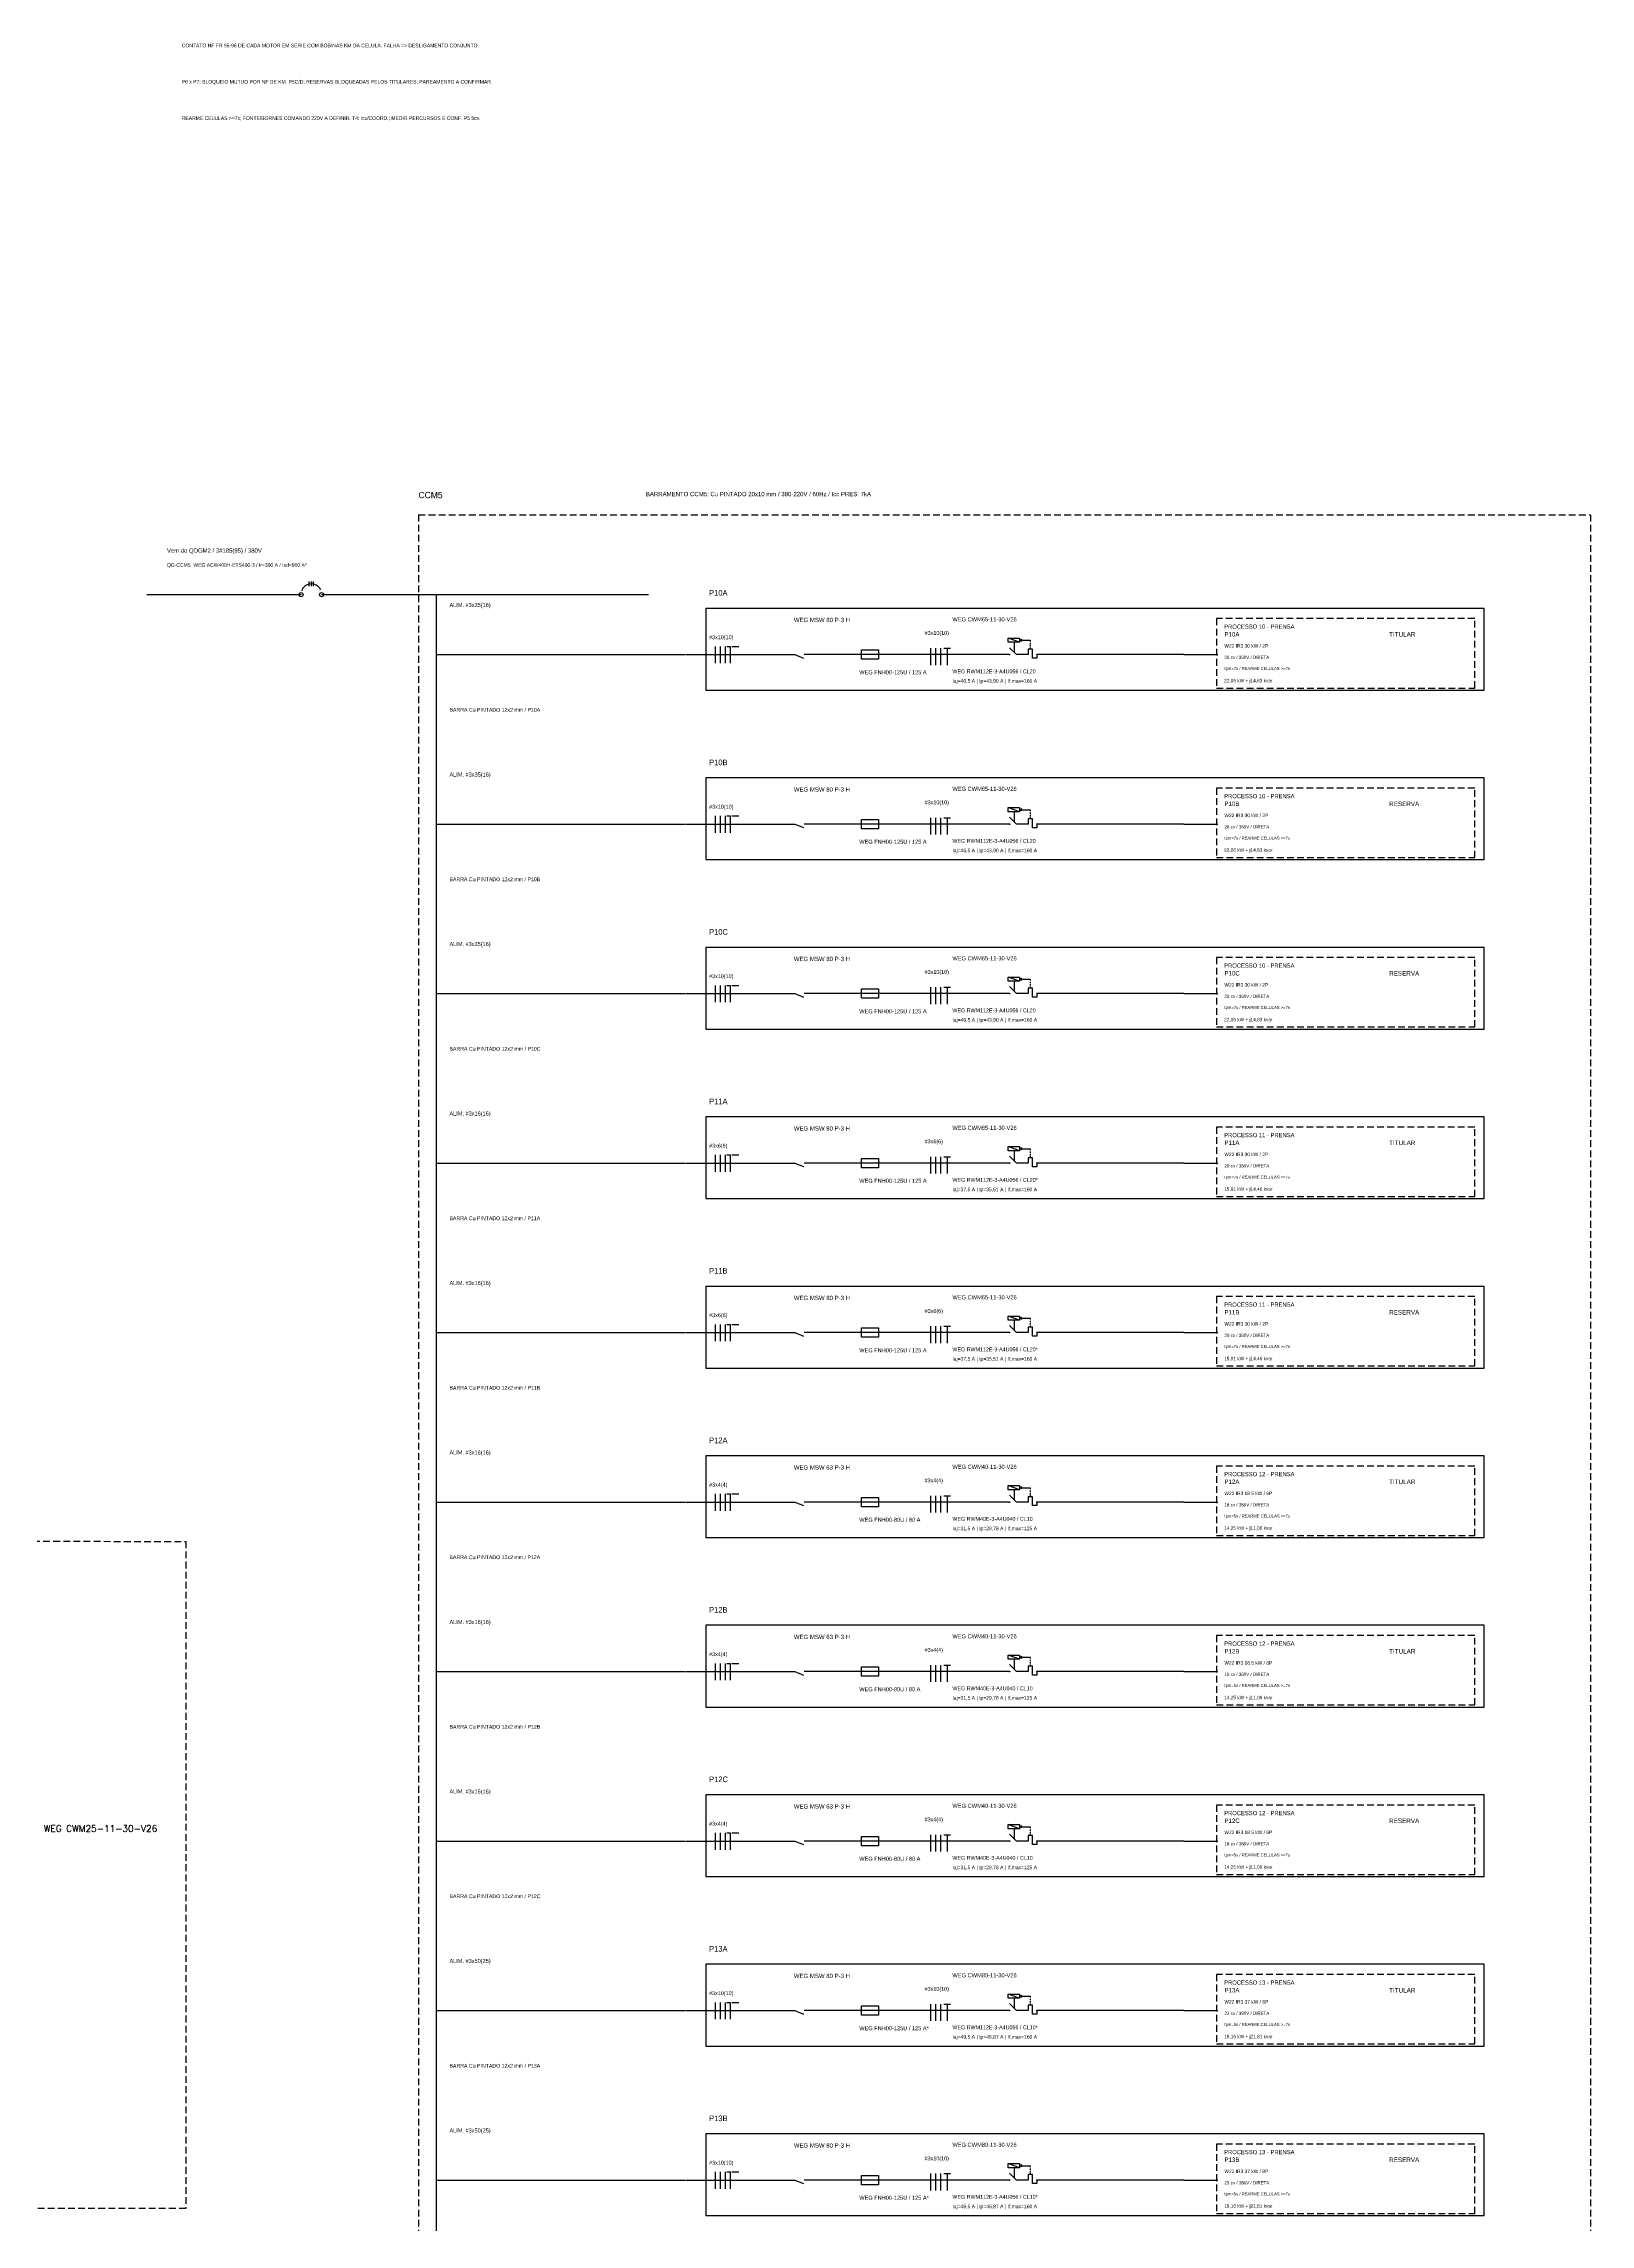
# Model space of a CAD drawing. Extents: x -646 to 641, y -554 to 322.
# Drawn here: x 87.9 to 145.4, y -71.8 to 9.3 of the extents above; entities that cross this region are included whole.
import ezdxf

# ---------------------------------------------------------------- set-up
doc = ezdxf.new("R2010")
doc.units = 0
doc.header["$MEASUREMENT"] = 0
doc.linetypes.add('HIDDEN', pattern=[0.375, 0.25, -0.125])
for name, color, linetype in [('_ELT_UNIFILAR_DETALHES', 1, 'Continuous'), ('_ELT_UNIFILAR_PROC_TEXTO', 1, 'Continuous'), ('ELET_TRIFILAR_TEXTO', 4, 'Continuous'), ('ELET_UNIFILAR_TEXTO', 4, 'Continuous'), ('ELT_UNIFILAR_DESENHO', 5, 'Continuous')]:
    doc.layers.add(name, color=color, linetype=linetype)
doc.layers.add('ELET_TRIFILAR_DESENHO', color=5, linetype='Continuous', plot=False)
doc.styles.add('ROMANS', font='romans')

msp = doc.modelspace()

# ---------------------------------------------------------------- linework, layer by layer
at = {"layer": '_ELT_UNIFILAR_DETALHES', "linetype": 'HIDDEN'}
for p, q in [((141.102, -12.11), (131.502, -12.11)), ((131.502, -12.11), (131.502, -14.69)), ((141.102, -14.69), (141.102, -12.11)), ((131.502, -14.69), (141.102, -14.69)), ((141.102, -18.41), (131.502, -18.41)), ((131.502, -18.41), (131.502, -20.99)), ((141.102, -20.99), (141.102, -18.41)), ((131.502, -20.99), (141.102, -20.99)), ((141.102, -24.71), (131.502, -24.71)), ((131.502, -24.71), (131.502, -27.29)), ((141.102, -27.29), (141.102, -24.71)), ((131.502, -27.29), (141.102, -27.29)), ((141.102, -31.01), (131.502, -31.01)), ((131.502, -31.01), (131.502, -33.59)), ((141.102, -33.59), (141.102, -31.01)), ((131.502, -33.59), (141.102, -33.59)), ((141.102, -37.31), (131.502, -37.31)), ((131.502, -37.31), (131.502, -39.89)), ((141.102, -39.89), (141.102, -37.31)), ((131.502, -39.89), (141.102, -39.89)), ((141.102, -43.61), (131.502, -43.61)), ((131.502, -43.61), (131.502, -46.19)), ((141.102, -46.19), (141.102, -43.61)), ((131.502, -46.19), (141.102, -46.19)), ((141.102, -49.91), (131.502, -49.91)), ((131.502, -49.91), (131.502, -52.49)), ((141.102, -52.49), (141.102, -49.91)), ((131.502, -52.49), (141.102, -52.49)), ((141.102, -56.21), (131.502, -56.21)), ((131.502, -56.21), (131.502, -58.79)), ((141.102, -58.79), (141.102, -56.21)), ((131.502, -58.79), (141.102, -58.79)), ((141.102, -62.51), (131.502, -62.51)), ((131.502, -62.51), (131.502, -65.09)), ((141.102, -65.09), (141.102, -62.51)), ((131.502, -65.09), (141.102, -65.09)), ((141.102, -68.81), (131.502, -68.81)), ((131.502, -68.81), (131.502, -71.39)), ((141.102, -71.39), (141.102, -68.81)), ((131.502, -71.39), (141.102, -71.39))]:
    msp.add_line(p, q, dxfattribs=at)
at = {"layer": 'ELET_TRIFILAR_DESENHO', "linetype": 'HIDDEN'}
for q in [(145.4, -8.25), (101.85, -139.2)]:
    msp.add_line((101.85, -8.25), q, dxfattribs=at)
msp.add_lwpolyline([(50.778, -46.352), (93.2, -46.412), (93.2, -71.208), (50.778, -71.23)], close=True, dxfattribs=at)
at = {"layer": 'ELT_UNIFILAR_DESENHO', "linetype": 'HIDDEN'}
msp.add_line((145.4, -8.25), (145.4, -139.2), dxfattribs=at)
at = {"layer": 'ELT_UNIFILAR_DESENHO'}
for p, q in [((91.752, -11.22), (97.486, -11.22)), ((97.791, -10.91), (97.791, -10.732)), ((97.791, -10.91), (97.791, -10.732)), ((97.867, -10.91), (97.867, -10.732)), ((97.867, -10.91), (97.867, -10.732)), ((97.944, -10.91), (97.944, -10.732)), ((97.944, -10.91), (97.944, -10.732)), ((98.249, -11.22), (102.5, -11.22)), ((102.5, -11.22), (102.5, -138.2)), ((102.5, -11.22), (110.4, -11.22)), ((124.18, -12.991), (123.759, -12.837)), ((124.268, -12.883), (124.18, -12.915)), ((124.18, -12.915), (124.268, -12.946)), ((124.268, -12.915), (124.268, -12.883)), ((124.268, -12.915), (124.585, -12.915)), ((124.268, -12.946), (124.268, -12.915)), ((124.585, -12.915), (124.585, -12.965)), ((102.5, -13.45), (106.23, -13.45)), ((106.23, -13.45), (107.69, -13.45)), ((107.69, -13.45), (111.77, -13.45)), ((111.802, -13.45), (115.838, -13.45)), ((112.872, -13.146), (112.872, -13.77)), ((113.06, -13.146), (113.06, -13.77)), ((113.247, -13.146), (113.247, -13.77)), ((113.312, -13.146), (113.436, -13.146)), ((113.436, -13.146), (113.436, -13.77)), ((113.498, -13.146), (113.748, -13.146)), ((123.812, -13.45), (116.179, -13.45)), ((120.872, -13.211), (120.872, -13.836)), ((121.059, -13.211), (121.059, -13.836)), ((121.246, -13.211), (121.246, -13.836)), ((121.37, -13.211), (121.62, -13.211)), ((121.495, -13.211), (121.495, -13.836)), ((124.076, -13.45), (123.812, -13.191)), ((123.98, -12.991), (123.98, -13.357)), ((124.506, -13.45), (124.076, -13.45)), ((124.669, -13.248), (124.506, -13.248)), ((124.506, -13.248), (124.506, -13.45)), ((124.585, -13.016), (124.585, -13.067)), ((124.585, -13.101), (124.585, -13.151)), ((124.585, -13.183), (124.585, -13.234)), ((124.669, -13.582), (124.669, -13.248)), ((124.831, -13.582), (124.669, -13.582)), ((130.295, -13.45), (124.831, -13.45)), ((124.831, -13.45), (124.831, -13.582)), ((130.295, -13.45), (131.552, -13.45)), ((112.872, -19.446), (112.872, -20.07)), ((113.06, -19.446), (113.06, -20.07)), ((113.247, -19.446), (113.247, -20.07)), ((113.312, -19.446), (113.436, -19.446)), ((113.436, -19.446), (113.436, -20.07)), ((113.498, -19.446), (113.748, -19.446)), ((124.18, -19.291), (123.759, -19.137)), ((123.98, -19.291), (123.98, -19.657)), ((124.268, -19.183), (124.18, -19.215)), ((124.18, -19.215), (124.268, -19.246)), ((124.268, -19.215), (124.268, -19.183)), ((124.268, -19.215), (124.585, -19.215)), ((124.268, -19.246), (124.268, -19.215)), ((124.585, -19.215), (124.585, -19.265)), ((124.585, -19.316), (124.585, -19.367)), ((124.585, -19.401), (124.585, -19.451)), ((102.5, -19.75), (106.23, -19.75)), ((106.23, -19.75), (107.69, -19.75)), ((107.69, -19.75), (111.77, -19.75)), ((111.802, -19.75), (115.838, -19.75)), ((123.812, -19.75), (116.179, -19.75)), ((120.872, -19.511), (120.872, -20.136)), ((121.059, -19.511), (121.059, -20.136)), ((121.246, -19.511), (121.246, -20.136)), ((121.37, -19.511), (121.62, -19.511)), ((121.495, -19.511), (121.495, -20.136)), ((124.076, -19.75), (123.812, -19.491)), ((124.506, -19.75), (124.076, -19.75)), ((124.669, -19.548), (124.506, -19.548)), ((124.506, -19.548), (124.506, -19.75)), ((124.585, -19.483), (124.585, -19.534)), ((124.669, -19.882), (124.669, -19.548)), ((124.831, -19.882), (124.669, -19.882)), ((130.295, -19.75), (124.831, -19.75)), ((124.831, -19.75), (124.831, -19.882)), ((130.295, -19.75), (131.552, -19.75)), ((112.872, -25.746), (112.872, -26.37)), ((113.06, -25.746), (113.06, -26.37)), ((113.247, -25.746), (113.247, -26.37)), ((113.312, -25.746), (113.436, -25.746)), ((113.436, -25.746), (113.436, -26.37)), ((113.498, -25.746), (113.748, -25.746)), ((120.872, -25.811), (120.872, -26.436)), ((121.059, -25.811), (121.059, -26.436)), ((121.246, -25.811), (121.246, -26.436)), ((121.37, -25.811), (121.62, -25.811)), ((121.495, -25.811), (121.495, -26.436)), ((124.18, -25.591), (123.759, -25.437)), ((124.076, -26.05), (123.812, -25.791)), ((123.98, -25.591), (123.98, -25.957)), ((124.268, -25.483), (124.18, -25.515)), ((124.18, -25.515), (124.268, -25.546)), ((124.268, -25.515), (124.268, -25.483)), ((124.268, -25.515), (124.585, -25.515)), ((124.268, -25.546), (124.268, -25.515)), ((124.669, -25.848), (124.506, -25.848)), ((124.506, -25.848), (124.506, -26.05)), ((124.585, -25.515), (124.585, -25.565)), ((124.585, -25.616), (124.585, -25.667)), ((124.585, -25.701), (124.585, -25.751)), ((124.585, -25.783), (124.585, -25.834)), ((124.669, -26.182), (124.669, -25.848)), ((102.5, -26.05), (106.23, -26.05)), ((106.23, -26.05), (107.69, -26.05)), ((107.69, -26.05), (111.77, -26.05)), ((111.802, -26.05), (115.838, -26.05)), ((123.812, -26.05), (116.179, -26.05)), ((124.506, -26.05), (124.076, -26.05)), ((124.831, -26.182), (124.669, -26.182)), ((130.295, -26.05), (124.831, -26.05)), ((124.831, -26.05), (124.831, -26.182)), ((130.295, -26.05), (131.552, -26.05)), ((102.5, -32.35), (106.23, -32.35)), ((106.23, -32.35), (107.69, -32.35)), ((107.69, -32.35), (111.77, -32.35)), ((111.802, -32.35), (115.838, -32.35)), ((112.872, -32.046), (112.872, -32.67)), ((113.06, -32.046), (113.06, -32.67)), ((113.247, -32.046), (113.247, -32.67)), ((113.312, -32.046), (113.436, -32.046)), ((113.436, -32.046), (113.436, -32.67)), ((113.498, -32.046), (113.748, -32.046)), ((123.812, -32.35), (116.179, -32.35)), ((120.872, -32.111), (120.872, -32.736)), ((121.059, -32.111), (121.059, -32.736)), ((121.246, -32.111), (121.246, -32.736)), ((121.37, -32.111), (121.62, -32.111)), ((121.495, -32.111), (121.495, -32.736)), ((124.18, -31.891), (123.759, -31.737)), ((124.076, -32.35), (123.812, -32.091)), ((123.98, -31.891), (123.98, -32.257)), ((124.506, -32.35), (124.076, -32.35)), ((124.268, -31.783), (124.18, -31.815)), ((124.18, -31.815), (124.268, -31.846)), ((124.268, -31.815), (124.268, -31.783)), ((124.268, -31.815), (124.585, -31.815)), ((124.268, -31.846), (124.268, -31.815)), ((124.669, -32.148), (124.506, -32.148)), ((124.506, -32.148), (124.506, -32.35)), ((124.585, -31.815), (124.585, -31.865)), ((124.585, -31.916), (124.585, -31.967)), ((124.585, -32.001), (124.585, -32.051)), ((124.585, -32.083), (124.585, -32.134)), ((124.669, -32.482), (124.669, -32.148)), ((130.295, -32.35), (124.831, -32.35)), ((124.831, -32.35), (124.831, -32.482)), ((130.295, -32.35), (131.552, -32.35)), ((124.831, -32.482), (124.669, -32.482)), ((124.18, -38.191), (123.759, -38.037)), ((124.268, -38.083), (124.18, -38.115)), ((124.268, -38.115), (124.268, -38.083)), ((102.5, -38.65), (106.23, -38.65)), ((106.23, -38.65), (107.69, -38.65)), ((107.69, -38.65), (111.77, -38.65)), ((111.802, -38.65), (115.838, -38.65)), ((112.872, -38.346), (112.872, -38.97)), ((113.06, -38.346), (113.06, -38.97)), ((113.247, -38.346), (113.247, -38.97)), ((113.312, -38.346), (113.436, -38.346)), ((113.436, -38.346), (113.436, -38.97)), ((113.498, -38.346), (113.748, -38.346)), ((123.812, -38.65), (116.179, -38.65)), ((120.872, -38.411), (120.872, -39.036)), ((121.059, -38.411), (121.059, -39.036)), ((121.246, -38.411), (121.246, -39.036)), ((121.37, -38.411), (121.62, -38.411)), ((121.495, -38.411), (121.495, -39.036)), ((124.076, -38.65), (123.812, -38.391)), ((123.98, -38.191), (123.98, -38.557)), ((124.506, -38.65), (124.076, -38.65)), ((124.18, -38.115), (124.268, -38.146)), ((124.268, -38.115), (124.585, -38.115)), ((124.268, -38.146), (124.268, -38.115)), ((124.669, -38.448), (124.506, -38.448)), ((124.506, -38.448), (124.506, -38.65)), ((124.585, -38.115), (124.585, -38.165)), ((124.585, -38.216), (124.585, -38.267)), ((124.585, -38.301), (124.585, -38.351)), ((124.585, -38.383), (124.585, -38.434)), ((124.669, -38.782), (124.669, -38.448)), ((124.831, -38.782), (124.669, -38.782)), ((130.295, -38.65), (124.831, -38.65)), ((124.831, -38.65), (124.831, -38.782)), ((130.295, -38.65), (131.552, -38.65)), ((124.18, -44.491), (123.759, -44.337)), ((123.98, -44.491), (123.98, -44.857)), ((124.268, -44.383), (124.18, -44.415)), ((124.18, -44.415), (124.268, -44.446)), ((124.268, -44.415), (124.268, -44.383)), ((124.268, -44.415), (124.585, -44.415)), ((124.268, -44.446), (124.268, -44.415)), ((124.585, -44.415), (124.585, -44.465)), ((124.585, -44.516), (124.585, -44.567)), ((102.5, -44.95), (106.23, -44.95)), ((106.23, -44.95), (107.69, -44.95)), ((107.69, -44.95), (111.77, -44.95)), ((111.802, -44.95), (115.838, -44.95)), ((112.872, -44.646), (112.872, -45.27)), ((113.06, -44.646), (113.06, -45.27)), ((113.247, -44.646), (113.247, -45.27)), ((113.312, -44.646), (113.436, -44.646)), ((113.436, -44.646), (113.436, -45.27)), ((113.498, -44.646), (113.748, -44.646)), ((123.812, -44.95), (116.179, -44.95)), ((120.872, -44.711), (120.872, -45.336)), ((121.059, -44.711), (121.059, -45.336)), ((121.246, -44.711), (121.246, -45.336)), ((121.37, -44.711), (121.62, -44.711)), ((121.495, -44.711), (121.495, -45.336)), ((124.076, -44.95), (123.812, -44.691)), ((124.506, -44.95), (124.076, -44.95)), ((124.669, -44.748), (124.506, -44.748)), ((124.506, -44.748), (124.506, -44.95)), ((124.585, -44.601), (124.585, -44.651)), ((124.585, -44.683), (124.585, -44.734)), ((124.669, -45.082), (124.669, -44.748)), ((124.831, -45.082), (124.669, -45.082)), ((130.295, -44.95), (124.831, -44.95)), ((124.831, -44.95), (124.831, -45.082)), ((130.295, -44.95), (131.552, -44.95)), ((112.872, -50.946), (112.872, -51.57)), ((113.06, -50.946), (113.06, -51.57)), ((113.247, -50.946), (113.247, -51.57)), ((113.312, -50.946), (113.436, -50.946)), ((113.436, -50.946), (113.436, -51.57)), ((113.498, -50.946), (113.748, -50.946)), ((120.872, -51.011), (120.872, -51.636)), ((121.059, -51.011), (121.059, -51.636)), ((121.246, -51.011), (121.246, -51.636)), ((121.37, -51.011), (121.62, -51.011)), ((121.495, -51.011), (121.495, -51.636)), ((124.18, -50.791), (123.759, -50.637)), ((124.076, -51.25), (123.812, -50.991)), ((123.98, -50.791), (123.98, -51.157)), ((124.268, -50.683), (124.18, -50.715)), ((124.18, -50.715), (124.268, -50.746)), ((124.268, -50.715), (124.268, -50.683)), ((124.268, -50.715), (124.585, -50.715)), ((124.268, -50.746), (124.268, -50.715)), ((124.669, -51.048), (124.506, -51.048)), ((124.506, -51.048), (124.506, -51.25)), ((124.585, -50.715), (124.585, -50.765)), ((124.585, -50.816), (124.585, -50.867)), ((124.585, -50.901), (124.585, -50.951)), ((124.585, -50.983), (124.585, -51.034)), ((124.669, -51.382), (124.669, -51.048)), ((102.5, -51.25), (106.23, -51.25)), ((106.23, -51.25), (107.69, -51.25)), ((107.69, -51.25), (111.77, -51.25)), ((111.802, -51.25), (115.838, -51.25)), ((123.812, -51.25), (116.179, -51.25)), ((124.506, -51.25), (124.076, -51.25)), ((124.831, -51.382), (124.669, -51.382)), ((130.295, -51.25), (124.831, -51.25)), ((124.831, -51.25), (124.831, -51.382)), ((130.295, -51.25), (131.552, -51.25)), ((102.5, -57.55), (106.23, -57.55)), ((106.23, -57.55), (107.69, -57.55)), ((107.69, -57.55), (111.77, -57.55)), ((111.802, -57.55), (115.838, -57.55)), ((112.872, -57.246), (112.872, -57.87)), ((113.06, -57.246), (113.06, -57.87)), ((113.247, -57.246), (113.247, -57.87)), ((113.312, -57.246), (113.436, -57.246)), ((113.436, -57.246), (113.436, -57.87)), ((113.498, -57.246), (113.748, -57.246)), ((123.812, -57.55), (116.179, -57.55)), ((120.872, -57.311), (120.872, -57.936)), ((121.059, -57.311), (121.059, -57.936)), ((121.246, -57.311), (121.246, -57.936)), ((121.37, -57.311), (121.62, -57.311)), ((121.495, -57.311), (121.495, -57.936)), ((124.18, -57.091), (123.759, -56.937)), ((124.076, -57.55), (123.812, -57.291)), ((123.98, -57.091), (123.98, -57.457)), ((124.506, -57.55), (124.076, -57.55)), ((124.268, -56.983), (124.18, -57.015)), ((124.18, -57.015), (124.268, -57.046)), ((124.268, -57.015), (124.268, -56.983)), ((124.268, -57.015), (124.585, -57.015)), ((124.268, -57.046), (124.268, -57.015)), ((124.669, -57.348), (124.506, -57.348)), ((124.506, -57.348), (124.506, -57.55)), ((124.585, -57.015), (124.585, -57.065)), ((124.585, -57.116), (124.585, -57.167)), ((124.585, -57.201), (124.585, -57.251)), ((124.585, -57.283), (124.585, -57.334)), ((124.669, -57.682), (124.669, -57.348)), ((130.295, -57.55), (124.831, -57.55)), ((124.831, -57.55), (124.831, -57.682)), ((130.295, -57.55), (131.552, -57.55)), ((124.831, -57.682), (124.669, -57.682)), ((102.5, -63.85), (106.23, -63.85)), ((106.23, -63.85), (107.69, -63.85)), ((107.69, -63.85), (111.77, -63.85)), ((111.802, -63.85), (115.838, -63.85)), ((112.872, -63.546), (112.872, -64.17)), ((113.06, -63.546), (113.06, -64.17)), ((113.247, -63.546), (113.247, -64.17)), ((113.312, -63.546), (113.436, -63.546)), ((113.436, -63.546), (113.436, -64.17)), ((113.498, -63.546), (113.748, -63.546)), ((123.812, -63.85), (116.179, -63.85)), ((120.872, -63.611), (120.872, -64.236)), ((121.059, -63.611), (121.059, -64.236)), ((121.246, -63.611), (121.246, -64.236)), ((121.37, -63.611), (121.62, -63.611)), ((121.495, -63.611), (121.495, -64.236)), ((124.18, -63.391), (123.759, -63.237)), ((124.076, -63.85), (123.812, -63.591)), ((123.98, -63.391), (123.98, -63.757)), ((124.506, -63.85), (124.076, -63.85)), ((124.268, -63.283), (124.18, -63.315)), ((124.18, -63.315), (124.268, -63.346)), ((124.268, -63.315), (124.268, -63.283)), ((124.268, -63.315), (124.585, -63.315)), ((124.268, -63.346), (124.268, -63.315)), ((124.669, -63.648), (124.506, -63.648)), ((124.506, -63.648), (124.506, -63.85)), ((124.585, -63.315), (124.585, -63.365)), ((124.585, -63.416), (124.585, -63.467)), ((124.585, -63.501), (124.585, -63.551)), ((124.585, -63.583), (124.585, -63.634)), ((124.669, -63.982), (124.669, -63.648)), ((124.831, -63.982), (124.669, -63.982)), ((130.295, -63.85), (124.831, -63.85)), ((124.831, -63.85), (124.831, -63.982)), ((130.295, -63.85), (131.552, -63.85)), ((124.18, -69.691), (123.759, -69.537)), ((123.98, -69.691), (123.98, -70.057)), ((124.268, -69.583), (124.18, -69.615)), ((124.18, -69.615), (124.268, -69.646)), ((124.268, -69.615), (124.268, -69.583)), ((124.268, -69.615), (124.585, -69.615)), ((124.268, -69.646), (124.268, -69.615)), ((124.585, -69.615), (124.585, -69.665)), ((102.5, -70.15), (106.23, -70.15)), ((106.23, -70.15), (107.69, -70.15)), ((107.69, -70.15), (111.77, -70.15)), ((111.802, -70.15), (115.838, -70.15)), ((112.872, -69.846), (112.872, -70.47)), ((113.06, -69.846), (113.06, -70.47)), ((113.247, -69.846), (113.247, -70.47)), ((113.312, -69.846), (113.436, -69.846)), ((113.436, -69.846), (113.436, -70.47)), ((113.498, -69.846), (113.748, -69.846)), ((123.812, -70.15), (116.179, -70.15)), ((120.872, -69.911), (120.872, -70.536)), ((121.059, -69.911), (121.059, -70.536)), ((121.246, -69.911), (121.246, -70.536)), ((121.37, -69.911), (121.62, -69.911)), ((121.495, -69.911), (121.495, -70.536)), ((124.076, -70.15), (123.812, -69.891)), ((124.506, -70.15), (124.076, -70.15)), ((124.669, -69.948), (124.506, -69.948)), ((124.506, -69.948), (124.506, -70.15)), ((124.585, -69.716), (124.585, -69.767)), ((124.585, -69.801), (124.585, -69.851)), ((124.585, -69.883), (124.585, -69.934)), ((124.669, -70.282), (124.669, -69.948)), ((124.831, -70.282), (124.669, -70.282)), ((130.295, -70.15), (124.831, -70.15)), ((124.831, -70.15), (124.831, -70.282)), ((130.295, -70.15), (131.552, -70.15))]:
    msp.add_line(p, q, dxfattribs=at)
at = {"layer": 'ELT_UNIFILAR_DESENHO', "linetype": 'Continuous'}
for p, q in [((115.838, -13.45), (116.159, -13.579)), ((115.838, -19.75), (116.159, -19.879)), ((115.838, -26.05), (116.159, -26.179)), ((115.838, -32.35), (116.159, -32.479)), ((115.838, -38.65), (116.159, -38.779)), ((115.838, -44.95), (116.159, -45.079)), ((115.838, -51.25), (116.159, -51.379)), ((115.838, -57.55), (116.159, -57.679)), ((115.838, -63.85), (116.159, -63.979)), ((115.838, -70.15), (116.159, -70.279))]:
    msp.add_line(p, q, dxfattribs=at)
at = {"layer": 'ELT_UNIFILAR_DESENHO'}
msp.add_lwpolyline([(98.213, -11.041), (98.189, -10.997), (98.16, -10.957), (98.125, -10.921), (98.086, -10.89), (98.044, -10.864), (97.998, -10.844), (97.95, -10.83), (97.901, -10.822), (97.851, -10.821), (97.801, -10.826), (97.753, -10.838), (97.706, -10.856), (97.663, -10.88), (97.622, -10.91), (97.586, -10.944), (97.555, -10.983), (97.529, -11.026), (97.509, -11.072)], dxfattribs=at)
for points in [[(112.532, -14.77), (141.452, -14.77), (141.452, -11.73), (112.532, -11.73)], [(124.18, -12.991), (123.759, -12.991), (123.759, -12.837), (124.18, -12.837)], [(112.532, -21.07), (141.452, -21.07), (141.452, -18.03), (112.532, -18.03)], [(124.18, -19.291), (123.759, -19.291), (123.759, -19.137), (124.18, -19.137)], [(112.532, -27.37), (141.452, -27.37), (141.452, -24.33), (112.532, -24.33)], [(124.18, -25.591), (123.759, -25.591), (123.759, -25.437), (124.18, -25.437)], [(112.532, -33.67), (141.452, -33.67), (141.452, -30.63), (112.532, -30.63)], [(124.18, -31.891), (123.759, -31.891), (123.759, -31.737), (124.18, -31.737)], [(112.532, -39.97), (141.452, -39.97), (141.452, -36.93), (112.532, -36.93)], [(124.18, -38.191), (123.759, -38.191), (123.759, -38.037), (124.18, -38.037)], [(112.532, -46.27), (141.452, -46.27), (141.452, -43.23), (112.532, -43.23)], [(124.18, -44.491), (123.759, -44.491), (123.759, -44.337), (124.18, -44.337)], [(112.532, -52.57), (141.452, -52.57), (141.452, -49.53), (112.532, -49.53)], [(124.18, -50.791), (123.759, -50.791), (123.759, -50.637), (124.18, -50.637)], [(112.532, -58.87), (141.452, -58.87), (141.452, -55.83), (112.532, -55.83)], [(124.18, -57.091), (123.759, -57.091), (123.759, -56.937), (124.18, -56.937)], [(112.532, -65.17), (141.452, -65.17), (141.452, -62.13), (112.532, -62.13)], [(124.18, -63.391), (123.759, -63.391), (123.759, -63.237), (124.18, -63.237)], [(112.532, -71.47), (141.452, -71.47), (141.452, -68.43), (112.532, -68.43)], [(124.18, -69.691), (123.759, -69.691), (123.759, -69.537), (124.18, -69.537)]]:
    msp.add_lwpolyline(points, close=True, dxfattribs=at)
at = {"layer": 'ELT_UNIFILAR_DESENHO', "linetype": 'Continuous'}
for points in [[(118.315, -13.277), (118.946, -13.277), (118.946, -13.622), (118.315, -13.622)], [(118.315, -19.577), (118.946, -19.577), (118.946, -19.922), (118.315, -19.922)], [(118.315, -25.877), (118.946, -25.877), (118.946, -26.222), (118.315, -26.222)], [(118.315, -32.177), (118.946, -32.177), (118.946, -32.522), (118.315, -32.522)], [(118.315, -38.477), (118.946, -38.477), (118.946, -38.822), (118.315, -38.822)], [(118.315, -44.777), (118.946, -44.777), (118.946, -45.122), (118.315, -45.122)], [(118.315, -51.077), (118.946, -51.077), (118.946, -51.422), (118.315, -51.422)], [(118.315, -57.377), (118.946, -57.377), (118.946, -57.722), (118.315, -57.722)], [(118.315, -63.677), (118.946, -63.677), (118.946, -64.022), (118.315, -64.022)], [(118.315, -69.977), (118.946, -69.977), (118.946, -70.322), (118.315, -70.322)]]:
    msp.add_lwpolyline(points, close=True, dxfattribs=at)
at = {"layer": 'ELT_UNIFILAR_DESENHO'}
for centre in [(97.486, -11.22), (98.249, -11.22)]:
    msp.add_circle(centre, 0.0763, dxfattribs=at)
at = {"layer": 'ELT_UNIFILAR_DESENHO', "linetype": 'Continuous'}
for centre in [(123.812, -13.45), (124.831, -13.45), (123.812, -19.75), (124.831, -19.75), (123.812, -26.05), (124.831, -26.05), (123.812, -32.35), (124.831, -32.35), (123.812, -38.65), (124.831, -38.65), (123.812, -44.95), (124.831, -44.95), (123.812, -51.25), (124.831, -51.25), (123.812, -57.55), (124.831, -57.55), (123.812, -63.85), (124.831, -63.85), (123.812, -70.15), (124.831, -70.15)]:
    msp.add_circle(centre, 0.0105, dxfattribs=at)

# ---------------------------------------------------------------- texts
at = {"layer": '_ELT_UNIFILAR_PROC_TEXTO', "attachment_point": 1}
for s, insert, char_height in [('PROCESSO 10 - PRENSA', (131.79, -12.33), 0.157), ('TITULAR', (137.92, -12.61), 0.17), ('22,06 kW + j14,83 kvar', (131.79, -14.35), 0.127), ('PROCESSO 10 - PRENSA', (131.79, -18.63), 0.157), ('RESERVA', (137.92, -18.91), 0.17), ('22,06 kW + j14,83 kvar', (131.79, -20.65), 0.127), ('PROCESSO 10 - PRENSA', (131.79, -24.93), 0.157), ('RESERVA', (137.92, -25.21), 0.17), ('22,06 kW + j14,83 kvar', (131.79, -26.95), 0.127), ('PROCESSO 11 - PRENSA', (131.79, -31.23), 0.157), ('TITULAR', (137.92, -31.51), 0.17), ('15,91 kW + j14,46 kvar', (131.79, -33.25), 0.127), ('PROCESSO 11 - PRENSA', (131.79, -37.53), 0.157), ('RESERVA', (137.92, -37.81), 0.17), ('15,91 kW + j14,46 kvar', (131.79, -39.55), 0.127), ('PROCESSO 12 - PRENSA', (131.79, -43.83), 0.157), ('TITULAR', (137.92, -44.11), 0.17), ('14,25 kW + j11,06 kvar', (131.79, -45.85), 0.127), ('PROCESSO 12 - PRENSA', (131.79, -50.13), 0.157), ('TITULAR', (137.92, -50.41), 0.17), ('14,25 kW + j11,06 kvar', (131.79, -52.15), 0.127), ('PROCESSO 12 - PRENSA', (131.79, -56.43), 0.157), ('RESERVA', (137.92, -56.71), 0.17), ('14,25 kW + j11,06 kvar', (131.79, -58.45), 0.127), ('PROCESSO 13 - PRENSA', (131.79, -62.73), 0.157), ('TITULAR', (137.92, -63.01), 0.17), ('18,16 kW + j21,81 kvar', (131.79, -64.75), 0.127), ('PROCESSO 13 - PRENSA', (131.79, -69.03), 0.157), ('RESERVA', (137.92, -69.31), 0.17), ('18,16 kW + j21,81 kvar', (131.79, -71.05), 0.127)]:
    msp.add_mtext(s, dxfattribs=dict(at, insert=insert, char_height=char_height))
at = {"layer": 'ELET_TRIFILAR_TEXTO', "style": 'ROMANS'}
msp.add_text('WEG CWM25-11-30-V26', height=0.2428, dxfattribs=at).set_placement((87.924, -57.205))
at = {"layer": 'ELET_TRIFILAR_TEXTO', "attachment_point": 1}
for s, insert, char_height in [('WEG CWM65-11-30-V26', (121.69, -12.06), 0.1534), ('WEG FNH00-125U / 125 A', (118.23, -14.03), 0.151), ('WEG RWM112E-3-A4U056 / CL20', (121.69, -14), 0.144), ('Iaj=46,5 A | Ip=43,90 A | If,max=160 A', (121.69, -14.36), 0.1345), ('WEG CWM65-11-30-V26', (121.69, -18.36), 0.1534), ('WEG FNH00-125U / 125 A', (118.23, -20.33), 0.151), ('WEG RWM112E-3-A4U056 / CL20', (121.69, -20.3), 0.144), ('Iaj=46,5 A | Ip=43,90 A | If,max=160 A', (121.69, -20.66), 0.1345), ('WEG CWM65-11-30-V26', (121.69, -24.66), 0.1534), ('WEG FNH00-125U / 125 A', (118.23, -26.63), 0.151), ('WEG RWM112E-3-A4U056 / CL20', (121.69, -26.6), 0.144), ('Iaj=46,5 A | Ip=43,90 A | If,max=160 A', (121.69, -26.96), 0.1345), ('WEG CWM65-11-30-V26', (121.69, -30.96), 0.1534), ('WEG FNH00-125U / 125 A', (118.23, -32.93), 0.151), ('WEG RWM112E-3-A4U056 / CL20*', (121.69, -32.9), 0.144), ('Iaj=37,5 A | Ip=35,51 A | If,max=160 A', (121.69, -33.26), 0.1345), ('WEG CWM65-11-30-V26', (121.69, -37.26), 0.1534), ('WEG FNH00-125U / 125 A', (118.23, -39.23), 0.151), ('WEG RWM112E-3-A4U056 / CL20*', (121.69, -39.2), 0.144), ('Iaj=37,5 A | Ip=35,51 A | If,max=160 A', (121.69, -39.56), 0.1345), ('WEG CWM40-11-30-V26', (121.69, -43.56), 0.1534), ('WEG FNH00-80U / 80 A', (118.23, -45.53), 0.151), ('WEG RWM40E-3-A4U040 / CL10', (121.69, -45.5), 0.144), ('Iaj=31,5 A | Ip=29,78 A | If,max=125 A', (121.69, -45.86), 0.1345), ('WEG CWM40-11-30-V26', (121.69, -49.86), 0.1534), ('WEG FNH00-80U / 80 A', (118.23, -51.83), 0.151), ('WEG RWM40E-3-A4U040 / CL10', (121.69, -51.8), 0.144), ('Iaj=31,5 A | Ip=29,78 A | If,max=125 A', (121.69, -52.16), 0.1345), ('WEG CWM40-11-30-V26', (121.69, -56.16), 0.1534), ('WEG FNH00-80U / 80 A', (118.23, -58.13), 0.151), ('WEG RWM40E-3-A4U040 / CL10', (121.69, -58.1), 0.144), ('Iaj=31,5 A | Ip=29,78 A | If,max=125 A', (121.69, -58.46), 0.1345), ('WEG CWM80-11-30-V26', (121.69, -62.46), 0.1534), ('WEG FNH00-125U / 125 A*', (118.23, -64.43), 0.151), ('WEG RWM112E-3-A4U056 / CL10*', (121.69, -64.4), 0.144), ('Iaj=49,5 A | Ip=46,87 A | If,max=160 A', (121.69, -64.76), 0.1345), ('WEG CWM80-11-30-V26', (121.69, -68.76), 0.1534), ('WEG FNH00-125U / 125 A*', (118.23, -70.73), 0.151), ('WEG RWM112E-3-A4U056 / CL10*', (121.69, -70.7), 0.144), ('Iaj=49,5 A | Ip=46,87 A | If,max=160 A', (121.69, -71.06), 0.1345)]:
    msp.add_mtext(s, dxfattribs=dict(at, insert=insert, char_height=char_height))
at = {"layer": 'ELET_UNIFILAR_TEXTO', "attachment_point": 1}
for s, insert, char_height in [('CONTATO NF FR 95-96 DE CADA MOTOR EM SERIE COM BOBINAS KM DA CELULA: FALHA => DESLIGAMENTO CONJUNTO.', (93.052, 9.26), 0.135), ('P6 x P7: BLOQUEIO MUTUO POR NF DE KM. P5C/D: RESERVAS BLOQUEADAS PELOS TITULARES; PAREAMENTO A CONFIRMAR.', (93.052, 7.91), 0.135), ('REARME CELULAS >=7s; FONTE/BORNES COMANDO 220V A DEFINIR. T4: Icc/COORD.; MEDIR PERCURSOS E CONF. P5 5cv.', (93.052, 6.56), 0.135), ('CCM5', (101.85, -7.4), 0.236), ('BARRAMENTO CCM5: Cu PINTADO 20x10 mm / 380-220V / 60Hz / Icc PRES. 7kA', (110.3, -7.4), 0.162), ('Vem do QDGM2 / 3#185(95) / 380V', (92.5, -9.5), 0.16), ('QG-CCM5  WEG ACW400H-ETS400-3 / Ir=300 A / Isd=900 A*', (92.5, -10.05), 0.135), ('P10A', (112.65, -11.05), 0.209), ('ALIM. #3x35(16)', (103, -11.53), 0.1499), ('WEG MSW 80 P-3 H', (115.8, -12.08), 0.1617), ('#3x10(10)', (112.65, -12.73), 0.145), ('#3x10(10)', (120.66, -12.57), 0.145), ('P10A', (131.8, -12.61), 0.165), ('W22 IR3 30 kW / 2P', (131.8, -13.06), 0.13), ('28 cv / 380V / DIRETA', (131.8, -13.49), 0.12), ('tpm=7s / REARME CELULAS >=7s', (131.8, -13.91), 0.112), ('BARRA Cu PINTADO 12x2 mm / P10A', (103, -15.43), 0.1404), ('ALIM. #3x35(16)', (103, -17.83), 0.1499), ('P10B', (112.65, -17.35), 0.209), ('WEG MSW 80 P-3 H', (115.8, -18.38), 0.1617), ('#3x10(10)', (112.65, -19.03), 0.145), ('#3x10(10)', (120.66, -18.87), 0.145), ('W22 IR3 30 kW / 2P', (131.8, -19.36), 0.13), ('P10B', (131.8, -18.91), 0.165), ('tpm=7s / REARME CELULAS >=7s', (131.8, -20.21), 0.112), ('28 cv / 380V / DIRETA', (131.8, -19.79), 0.12), ('BARRA Cu PINTADO 12x2 mm / P10B', (103, -21.73), 0.1404), ('ALIM. #3x35(16)', (103, -24.13), 0.1499), ('P10C', (112.65, -23.65), 0.209), ('WEG MSW 80 P-3 H', (115.8, -24.68), 0.1617), ('#3x10(10)', (112.65, -25.33), 0.145), ('#3x10(10)', (120.66, -25.17), 0.145), ('W22 IR3 30 kW / 2P', (131.8, -25.66), 0.13), ('P10C', (131.8, -25.21), 0.165), ('tpm=7s / REARME CELULAS >=7s', (131.8, -26.51), 0.112), ('28 cv / 380V / DIRETA', (131.8, -26.09), 0.12), ('BARRA Cu PINTADO 12x2 mm / P10C', (103, -28.03), 0.1404), ('P11A', (112.65, -29.95), 0.209), ('ALIM. #3x16(16)', (103, -30.43), 0.1499), ('WEG MSW 80 P-3 H', (115.8, -30.98), 0.1617), ('#3x6(6)', (120.66, -31.47), 0.145), ('P11A', (131.8, -31.51), 0.165), ('#3x6(6)', (112.65, -31.63), 0.145), ('W22 IR3 30 kW / 2P', (131.8, -31.96), 0.13), ('20 cv / 380V / DIRETA', (131.8, -32.39), 0.12), ('tpm=7s / REARME CELULAS >=7s', (131.8, -32.81), 0.112), ('BARRA Cu PINTADO 12x2 mm / P11A', (103, -34.33), 0.1404), ('P11B', (112.65, -36.25), 0.209), ('ALIM. #3x16(16)', (103, -36.73), 0.1499), ('WEG MSW 80 P-3 H', (115.8, -37.28), 0.1617), ('#3x6(6)', (112.65, -37.93), 0.145), ('#3x6(6)', (120.66, -37.77), 0.145), ('P11B', (131.8, -37.81), 0.165), ('W22 IR3 30 kW / 2P', (131.8, -38.26), 0.13), ('20 cv / 380V / DIRETA', (131.8, -38.69), 0.12), ('tpm=7s / REARME CELULAS >=7s', (131.8, -39.11), 0.112), ('BARRA Cu PINTADO 12x2 mm / P11B', (103, -40.63), 0.1404), ('P12A', (112.65, -42.55), 0.209), ('ALIM. #3x16(16)', (103, -43.03), 0.1499), ('WEG MSW 63 P-3 H', (115.8, -43.58), 0.1617), ('#3x4(4)', (112.65, -44.23), 0.145), ('#3x4(4)', (120.66, -44.07), 0.145), ('W22 IR3 18.5 kW / 6P', (131.8, -44.56), 0.13), ('P12A', (131.8, -44.11), 0.165), ('18 cv / 380V / DIRETA', (131.8, -44.99), 0.12), ('tpm=5s / REARME CELULAS >=7s', (131.8, -45.41), 0.112), ('BARRA Cu PINTADO 12x2 mm / P12A', (103, -46.93), 0.1404), ('ALIM. #3x16(16)', (103, -49.33), 0.1499), ('P12B', (112.65, -48.85), 0.209), ('WEG MSW 63 P-3 H', (115.8, -49.88), 0.1617), ('#3x4(4)', (112.65, -50.53), 0.145), ('#3x4(4)', (120.66, -50.37), 0.145), ('W22 IR3 18.5 kW / 6P', (131.8, -50.86), 0.13), ('P12B', (131.8, -50.41), 0.165), ('tpm=5s / REARME CELULAS >=7s', (131.8, -51.71), 0.112), ('18 cv / 380V / DIRETA', (131.8, -51.29), 0.12), ('BARRA Cu PINTADO 12x2 mm / P12B', (103, -53.23), 0.1404), ('ALIM. #3x16(16)', (103, -55.63), 0.1499), ('P12C', (112.65, -55.15), 0.209), ('WEG MSW 63 P-3 H', (115.8, -56.18), 0.1617), ('#3x4(4)', (120.66, -56.67), 0.145), ('P12C', (131.8, -56.71), 0.165), ('#3x4(4)', (112.65, -56.83), 0.145), ('W22 IR3 18.5 kW / 6P', (131.8, -57.16), 0.13), ('tpm=5s / REARME CELULAS >=7s', (131.8, -58.01), 0.112), ('18 cv / 380V / DIRETA', (131.8, -57.59), 0.12), ('BARRA Cu PINTADO 12x2 mm / P12C', (103, -59.53), 0.1404), ('P13A', (112.65, -61.45), 0.209), ('ALIM. #3x50(25)', (103, -61.93), 0.1499), ('#3x10(10)', (112.65, -63.13), 0.145), ('WEG MSW 80 P-3 H', (115.8, -62.48), 0.1617), ('#3x10(10)', (120.66, -62.97), 0.145), ('P13A', (131.8, -63.01), 0.165), ('W22 IR3 37 kW / 8P', (131.8, -63.46), 0.13), ('23 cv / 380V / DIRETA', (131.8, -63.89), 0.12), ('tpm=5s / REARME CELULAS >=7s', (131.8, -64.31), 0.112), ('BARRA Cu PINTADO 12x2 mm / P13A', (103, -65.83), 0.1404), ('P13B', (112.65, -67.75), 0.209), ('ALIM. #3x50(25)', (103, -68.23), 0.1499), ('WEG MSW 80 P-3 H', (115.8, -68.78), 0.1617), ('#3x10(10)', (112.65, -69.43), 0.145), ('#3x10(10)', (120.66, -69.27), 0.145), ('P13B', (131.8, -69.31), 0.165), ('W22 IR3 37 kW / 8P', (131.8, -69.76), 0.13), ('23 cv / 380V / DIRETA', (131.8, -70.19), 0.12), ('tpm=5s / REARME CELULAS >=7s', (131.8, -70.61), 0.112)]:
    msp.add_mtext(s, dxfattribs=dict(at, insert=insert, char_height=char_height))

doc.saveas('drawing.dxf')
